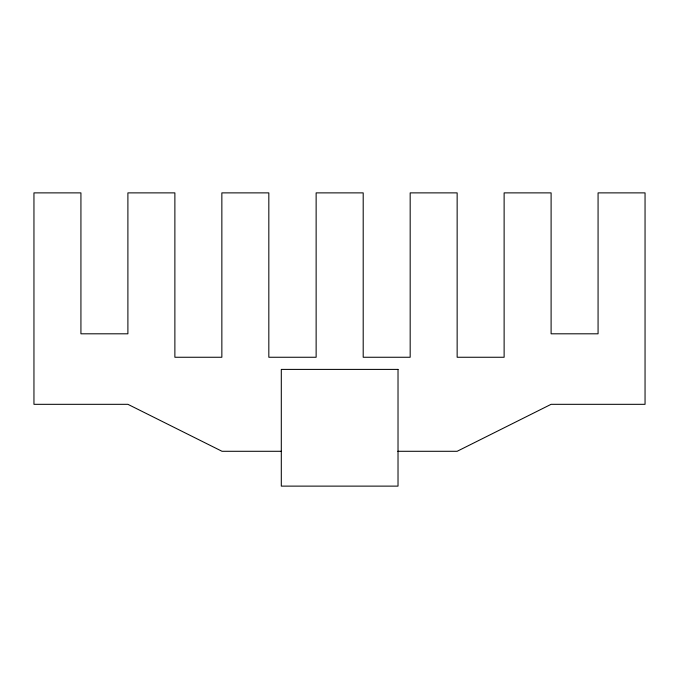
<?xml version="1.0" encoding="UTF-8"?>
<svg xmlns="http://www.w3.org/2000/svg" width="679" height="679" viewBox="0 0 679 679"><rect width="100%" height="100%" fill="white"/><g stroke="black" fill="none" stroke-linecap="round" stroke-linejoin="round"><path stroke-width="1.02" d="M281.327 451.289L222.016 451.289L127.898 404.319L33.95 404.319L33.95 192.878L80.928 192.878L80.928 333.805L127.898 333.805L127.898 192.878L174.876 192.878L174.876 357.256L221.855 357.256L221.855 192.878L268.825 192.878L268.825 357.256L316.134 357.256L316.134 192.878L363.197 192.878L363.197 357.256L410.175 357.256L410.175 192.878L457.145 192.878L457.145 357.256L504.124 357.256L504.124 192.878L551.102 192.878L551.102 333.805L598.072 333.805L598.072 192.878L645.05 192.878L645.05 404.319L551.102 404.319L457.145 451.289L397.835 451.289M398.021 369.401L281.301 369.401L281.301 486.122L398.021 486.122L398.021 369.401"/></g></svg>
